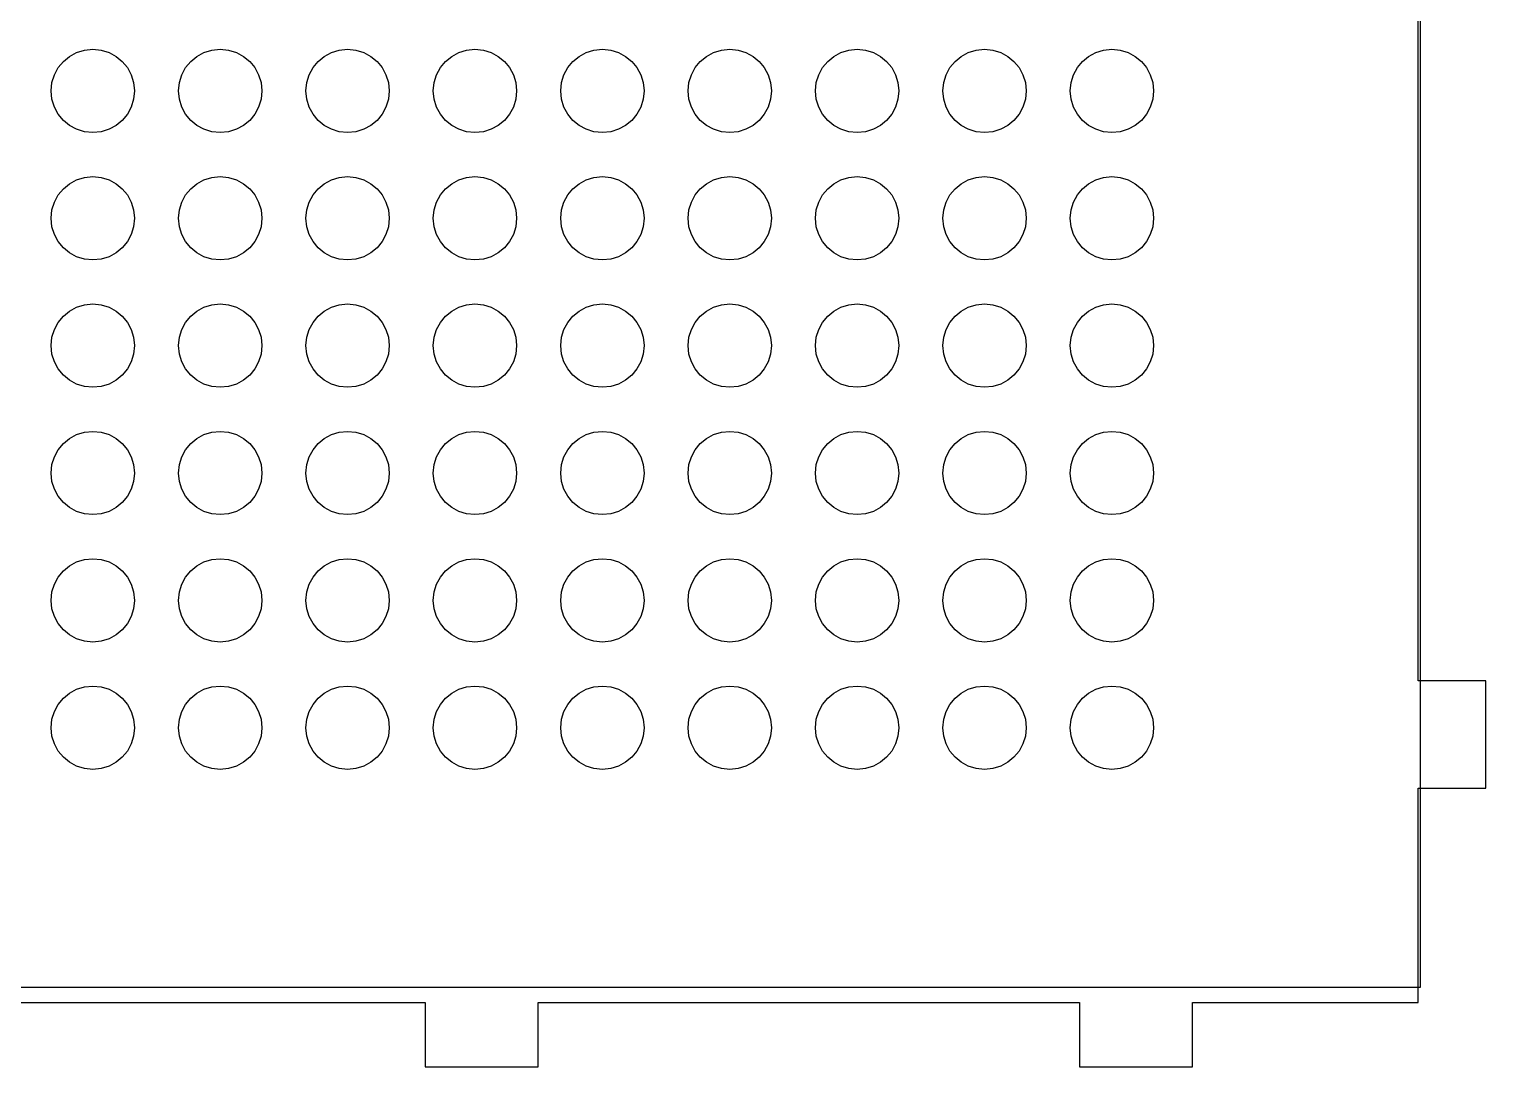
# Model space of a CAD drawing. Extents: x -3 to 115, y -3 to 173.
# Drawn here: x 50.5 to 115.1, y -3.4 to 42.6 of the extents above; entities that cross this region are included whole.
import ezdxf

# ---------------------------------------------------------------- set-up
doc = ezdxf.new("R2010")
doc.units = 0
doc.layers.get('0').update_dxf_attribs({"linetype": 'CONTINUOUS'})
doc.layers.add('Layer_1', color=7, linetype='CONTINUOUS')

msp = doc.modelspace()

# ---------------------------------------------------------------- linework, layer by layer
at = {"color": 6}
for points in [[(52.955525, 38.079541), (52.608846, 38.187516), (52.295277, 38.357609), (52.02189, 38.583124), (51.796521, 38.856414), (51.626191, 39.169841), (51.518404, 39.516709), (51.481089, 39.888424), (51.518404, 40.260619), (51.626191, 40.607487), (51.796521, 40.920912), (52.02189, 41.194204), (52.295277, 41.419717), (52.608846, 41.590284), (52.955525, 41.697308), (53.327383, 41.735055), (53.699719, 41.697308), (54.046398, 41.590284), (54.359918, 41.419717), (54.633353, 41.194204), (54.858724, 40.920912), (55.029005, 40.607487), (55.136314, 40.260619), (55.174108, 39.888424), (55.136314, 39.516709), (55.029005, 39.169841), (54.858724, 38.856414), (54.633353, 38.583124), (54.359918, 38.357609), (54.046398, 38.187516), (53.699719, 38.079541), (53.327383, 38.042273), (52.955525, 38.079541), (52.955525, 38.079541), (52.955525, 38.079541)], [(58.600323, 38.079541), (58.253644, 38.187516), (57.940075, 38.357609), (57.666688, 38.583124), (57.441318, 38.856414), (57.270988, 39.169841), (57.163201, 39.516709), (57.125886, 39.888424), (57.163201, 40.260619), (57.270988, 40.607487), (57.441318, 40.920912), (57.666688, 41.194204), (57.940075, 41.419717), (58.253644, 41.590284), (58.600323, 41.697308), (58.97218, 41.735055), (59.344516, 41.697308), (59.691195, 41.590284), (60.004716, 41.419717), (60.27815, 41.194204), (60.503521, 40.920912), (60.673802, 40.607487), (60.781111, 40.260619), (60.818905, 39.888424), (60.781111, 39.516709), (60.673802, 39.169841), (60.503521, 38.856414), (60.27815, 38.583124), (60.004716, 38.357609), (59.691195, 38.187516), (59.344516, 38.079541), (58.97218, 38.042273), (58.600323, 38.079541), (58.600323, 38.079541), (58.600323, 38.079541)], [(64.245123, 38.079541), (63.898444, 38.187516), (63.584875, 38.357609), (63.311488, 38.583124), (63.086118, 38.856414), (62.915788, 39.169841), (62.808001, 39.516709), (62.770686, 39.888424), (62.808001, 40.260619), (62.915788, 40.607487), (63.086118, 40.920912), (63.311488, 41.194204), (63.584875, 41.419717), (63.898444, 41.590284), (64.245123, 41.697308), (64.61698, 41.735055), (64.989316, 41.697308), (65.335995, 41.590284), (65.649516, 41.419717), (65.92295, 41.194204), (66.148321, 40.920912), (66.318602, 40.607487), (66.425912, 40.260619), (66.463705, 39.888424), (66.425912, 39.516709), (66.318602, 39.169841), (66.148321, 38.856414), (65.92295, 38.583124), (65.649516, 38.357609), (65.335995, 38.187516), (64.989316, 38.079541), (64.61698, 38.042273), (64.245123, 38.079541), (64.245123, 38.079541), (64.245123, 38.079541)], [(69.889923, 38.079541), (69.543244, 38.187516), (69.229675, 38.357609), (68.956288, 38.583124), (68.730918, 38.856414), (68.560589, 39.169841), (68.452801, 39.516709), (68.415486, 39.888424), (68.452801, 40.260619), (68.560589, 40.607487), (68.730918, 40.920912), (68.956288, 41.194204), (69.229675, 41.419717), (69.543244, 41.590284), (69.889923, 41.697308), (70.26178, 41.735055), (70.634116, 41.697308), (70.980795, 41.590284), (71.294316, 41.419717), (71.56775, 41.194204), (71.793121, 40.920912), (71.963402, 40.607487), (72.070712, 40.260619), (72.108505, 39.888424), (72.070712, 39.516709), (71.963402, 39.169841), (71.793121, 38.856414), (71.56775, 38.583124), (71.294316, 38.357609), (70.980795, 38.187516), (70.634116, 38.079541), (70.26178, 38.042273), (69.889923, 38.079541), (69.889923, 38.079541), (69.889923, 38.079541)], [(75.534723, 38.079541), (75.188044, 38.187516), (74.874475, 38.357609), (74.601088, 38.583124), (74.375718, 38.856414), (74.205389, 39.169841), (74.097601, 39.516709), (74.060286, 39.888424), (74.097601, 40.260619), (74.205389, 40.607487), (74.375718, 40.920912), (74.601088, 41.194204), (74.874475, 41.419717), (75.188044, 41.590284), (75.534723, 41.697308), (75.90658, 41.735055), (76.278916, 41.697308), (76.625595, 41.590284), (76.939116, 41.419717), (77.21255, 41.194204), (77.437921, 40.920912), (77.608202, 40.607487), (77.715512, 40.260619), (77.753305, 39.888424), (77.715512, 39.516709), (77.608202, 39.169841), (77.437921, 38.856414), (77.21255, 38.583124), (76.939116, 38.357609), (76.625595, 38.187516), (76.278916, 38.079541), (75.90658, 38.042273), (75.534723, 38.079541), (75.534723, 38.079541), (75.534723, 38.079541)], [(81.179523, 38.079541), (80.832844, 38.187516), (80.519275, 38.357609), (80.245888, 38.583124), (80.020518, 38.856414), (79.850189, 39.169841), (79.742401, 39.516709), (79.705086, 39.888424), (79.742401, 40.260619), (79.850189, 40.607487), (80.020518, 40.920912), (80.245888, 41.194204), (80.519275, 41.419717), (80.832844, 41.590284), (81.179523, 41.697308), (81.55138, 41.735055), (81.923716, 41.697308), (82.270395, 41.590284), (82.583916, 41.419717), (82.85735, 41.194204), (83.082721, 40.920912), (83.253002, 40.607487), (83.360312, 40.260619), (83.398105, 39.888424), (83.360312, 39.516709), (83.253002, 39.169841), (83.082721, 38.856414), (82.85735, 38.583124), (82.583916, 38.357609), (82.270395, 38.187516), (81.923716, 38.079541), (81.55138, 38.042273), (81.179523, 38.079541), (81.179523, 38.079541), (81.179523, 38.079541)], [(86.82432, 38.079541), (86.477641, 38.187516), (86.164072, 38.357609), (85.890685, 38.583124), (85.665316, 38.856414), (85.494986, 39.169841), (85.387198, 39.516709), (85.349883, 39.888424), (85.387198, 40.260619), (85.494986, 40.607487), (85.665316, 40.920912), (85.890685, 41.194204), (86.164072, 41.419717), (86.477641, 41.590284), (86.82432, 41.697308), (87.196178, 41.735055), (87.568513, 41.697308), (87.915193, 41.590284), (88.228713, 41.419717), (88.502148, 41.194204), (88.727519, 40.920912), (88.8978, 40.607487), (89.005109, 40.260619), (89.042902, 39.888424), (89.005109, 39.516709), (88.8978, 39.169841), (88.727519, 38.856414), (88.502148, 38.583124), (88.228713, 38.357609), (87.915193, 38.187516), (87.568513, 38.079541), (87.196178, 38.042273), (86.82432, 38.079541), (86.82432, 38.079541), (86.82432, 38.079541)], [(92.46912, 38.079541), (92.122441, 38.187516), (91.808872, 38.357609), (91.535485, 38.583124), (91.310116, 38.856414), (91.139786, 39.169841), (91.031998, 39.516709), (90.994683, 39.888424), (91.031998, 40.260619), (91.139786, 40.607487), (91.310116, 40.920912), (91.535485, 41.194204), (91.808872, 41.419717), (92.122441, 41.590284), (92.46912, 41.697308), (92.840978, 41.735055), (93.213313, 41.697308), (93.559993, 41.590284), (93.873513, 41.419717), (94.146948, 41.194204), (94.372319, 40.920912), (94.5426, 40.607487), (94.649909, 40.260619), (94.687702, 39.888424), (94.649909, 39.516709), (94.5426, 39.169841), (94.372319, 38.856414), (94.146948, 38.583124), (93.873513, 38.357609), (93.559993, 38.187516), (93.213313, 38.079541), (92.840978, 38.042273), (92.46912, 38.079541), (92.46912, 38.079541), (92.46912, 38.079541)], [(98.11392, 38.079541), (97.767241, 38.187516), (97.453672, 38.357609), (97.180285, 38.583124), (96.954916, 38.856414), (96.784586, 39.169841), (96.676798, 39.516709), (96.639483, 39.888424), (96.676798, 40.260619), (96.784586, 40.607487), (96.954916, 40.920912), (97.180285, 41.194204), (97.453672, 41.419717), (97.767241, 41.590284), (98.11392, 41.697308), (98.485778, 41.735055), (98.858113, 41.697308), (99.204793, 41.590284), (99.518313, 41.419717), (99.791748, 41.194204), (100.017119, 40.920912), (100.1874, 40.607487), (100.294709, 40.260619), (100.332502, 39.888424), (100.294709, 39.516709), (100.1874, 39.169841), (100.017119, 38.856414), (99.791748, 38.583124), (99.518313, 38.357609), (99.204793, 38.187516), (98.858113, 38.079541), (98.485778, 38.042273), (98.11392, 38.079541), (98.11392, 38.079541), (98.11392, 38.079541)], [(52.955525, 32.435096), (52.608846, 32.543071), (52.295277, 32.713164), (52.02189, 32.938679), (51.796521, 33.211969), (51.626191, 33.525396), (51.518404, 33.872264), (51.481089, 34.243979), (51.518404, 34.616174), (51.626191, 34.963042), (51.796521, 35.276467), (52.02189, 35.549759), (52.295277, 35.775272), (52.608846, 35.945839), (52.955525, 36.052863), (53.327383, 36.09061), (53.699719, 36.052863), (54.046398, 35.945839), (54.359918, 35.775272), (54.633353, 35.549759), (54.858724, 35.276467), (55.029005, 34.963042), (55.136314, 34.616174), (55.174108, 34.243979), (55.136314, 33.872264), (55.029005, 33.525396), (54.858724, 33.211969), (54.633353, 32.938679), (54.359918, 32.713164), (54.046398, 32.543071), (53.699719, 32.435096), (53.327383, 32.397828), (52.955525, 32.435096), (52.955525, 32.435096), (52.955525, 32.435096)], [(58.600323, 32.435096), (58.253644, 32.543071), (57.940075, 32.713164), (57.666688, 32.938679), (57.441318, 33.211969), (57.270988, 33.525396), (57.163201, 33.872264), (57.125886, 34.243979), (57.163201, 34.616174), (57.270988, 34.963042), (57.441318, 35.276467), (57.666688, 35.549759), (57.940075, 35.775272), (58.253644, 35.945839), (58.600323, 36.052863), (58.97218, 36.09061), (59.344516, 36.052863), (59.691195, 35.945839), (60.004716, 35.775272), (60.27815, 35.549759), (60.503521, 35.276467), (60.673802, 34.963042), (60.781111, 34.616174), (60.818905, 34.243979), (60.781111, 33.872264), (60.673802, 33.525396), (60.503521, 33.211969), (60.27815, 32.938679), (60.004716, 32.713164), (59.691195, 32.543071), (59.344516, 32.435096), (58.97218, 32.397828), (58.600323, 32.435096), (58.600323, 32.435096), (58.600323, 32.435096)], [(64.245123, 32.435096), (63.898444, 32.543071), (63.584875, 32.713164), (63.311488, 32.938679), (63.086118, 33.211969), (62.915788, 33.525396), (62.808001, 33.872264), (62.770686, 34.243979), (62.808001, 34.616174), (62.915788, 34.963042), (63.086118, 35.276467), (63.311488, 35.549759), (63.584875, 35.775272), (63.898444, 35.945839), (64.245123, 36.052863), (64.61698, 36.09061), (64.989316, 36.052863), (65.335995, 35.945839), (65.649516, 35.775272), (65.92295, 35.549759), (66.148321, 35.276467), (66.318602, 34.963042), (66.425912, 34.616174), (66.463705, 34.243979), (66.425912, 33.872264), (66.318602, 33.525396), (66.148321, 33.211969), (65.92295, 32.938679), (65.649516, 32.713164), (65.335995, 32.543071), (64.989316, 32.435096), (64.61698, 32.397828), (64.245123, 32.435096), (64.245123, 32.435096), (64.245123, 32.435096)], [(69.889923, 32.435096), (69.543244, 32.543071), (69.229675, 32.713164), (68.956288, 32.938679), (68.730918, 33.211969), (68.560589, 33.525396), (68.452801, 33.872264), (68.415486, 34.243979), (68.452801, 34.616174), (68.560589, 34.963042), (68.730918, 35.276467), (68.956288, 35.549759), (69.229675, 35.775272), (69.543244, 35.945839), (69.889923, 36.052863), (70.26178, 36.09061), (70.634116, 36.052863), (70.980795, 35.945839), (71.294316, 35.775272), (71.56775, 35.549759), (71.793121, 35.276467), (71.963402, 34.963042), (72.070712, 34.616174), (72.108505, 34.243979), (72.070712, 33.872264), (71.963402, 33.525396), (71.793121, 33.211969), (71.56775, 32.938679), (71.294316, 32.713164), (70.980795, 32.543071), (70.634116, 32.435096), (70.26178, 32.397828), (69.889923, 32.435096), (69.889923, 32.435096), (69.889923, 32.435096)], [(75.534723, 32.435096), (75.188044, 32.543071), (74.874475, 32.713164), (74.601088, 32.938679), (74.375718, 33.211969), (74.205389, 33.525396), (74.097601, 33.872264), (74.060286, 34.243979), (74.097601, 34.616174), (74.205389, 34.963042), (74.375718, 35.276467), (74.601088, 35.549759), (74.874475, 35.775272), (75.188044, 35.945839), (75.534723, 36.052863), (75.90658, 36.09061), (76.278916, 36.052863), (76.625595, 35.945839), (76.939116, 35.775272), (77.21255, 35.549759), (77.437921, 35.276467), (77.608202, 34.963042), (77.715512, 34.616174), (77.753305, 34.243979), (77.715512, 33.872264), (77.608202, 33.525396), (77.437921, 33.211969), (77.21255, 32.938679), (76.939116, 32.713164), (76.625595, 32.543071), (76.278916, 32.435096), (75.90658, 32.397828), (75.534723, 32.435096), (75.534723, 32.435096), (75.534723, 32.435096)], [(81.179523, 32.435096), (80.832844, 32.543071), (80.519275, 32.713164), (80.245888, 32.938679), (80.020518, 33.211969), (79.850189, 33.525396), (79.742401, 33.872264), (79.705086, 34.243979), (79.742401, 34.616174), (79.850189, 34.963042), (80.020518, 35.276467), (80.245888, 35.549759), (80.519275, 35.775272), (80.832844, 35.945839), (81.179523, 36.052863), (81.55138, 36.09061), (81.923716, 36.052863), (82.270395, 35.945839), (82.583916, 35.775272), (82.85735, 35.549759), (83.082721, 35.276467), (83.253002, 34.963042), (83.360312, 34.616174), (83.398105, 34.243979), (83.360312, 33.872264), (83.253002, 33.525396), (83.082721, 33.211969), (82.85735, 32.938679), (82.583916, 32.713164), (82.270395, 32.543071), (81.923716, 32.435096), (81.55138, 32.397828), (81.179523, 32.435096), (81.179523, 32.435096), (81.179523, 32.435096)], [(86.82432, 32.435096), (86.477641, 32.543071), (86.164072, 32.713164), (85.890685, 32.938679), (85.665316, 33.211969), (85.494986, 33.525396), (85.387198, 33.872264), (85.349883, 34.243979), (85.387198, 34.616174), (85.494986, 34.963042), (85.665316, 35.276467), (85.890685, 35.549759), (86.164072, 35.775272), (86.477641, 35.945839), (86.82432, 36.052863), (87.196178, 36.09061), (87.568513, 36.052863), (87.915193, 35.945839), (88.228713, 35.775272), (88.502148, 35.549759), (88.727519, 35.276467), (88.8978, 34.963042), (89.005109, 34.616174), (89.042902, 34.243979), (89.005109, 33.872264), (88.8978, 33.525396), (88.727519, 33.211969), (88.502148, 32.938679), (88.228713, 32.713164), (87.915193, 32.543071), (87.568513, 32.435096), (87.196178, 32.397828), (86.82432, 32.435096), (86.82432, 32.435096), (86.82432, 32.435096)], [(92.46912, 32.435096), (92.122441, 32.543071), (91.808872, 32.713164), (91.535485, 32.938679), (91.310116, 33.211969), (91.139786, 33.525396), (91.031998, 33.872264), (90.994683, 34.243979), (91.031998, 34.616174), (91.139786, 34.963042), (91.310116, 35.276467), (91.535485, 35.549759), (91.808872, 35.775272), (92.122441, 35.945839), (92.46912, 36.052863), (92.840978, 36.09061), (93.213313, 36.052863), (93.559993, 35.945839), (93.873513, 35.775272), (94.146948, 35.549759), (94.372319, 35.276467), (94.5426, 34.963042), (94.649909, 34.616174), (94.687702, 34.243979), (94.649909, 33.872264), (94.5426, 33.525396), (94.372319, 33.211969), (94.146948, 32.938679), (93.873513, 32.713164), (93.559993, 32.543071), (93.213313, 32.435096), (92.840978, 32.397828), (92.46912, 32.435096), (92.46912, 32.435096), (92.46912, 32.435096)], [(98.11392, 32.435096), (97.767241, 32.543071), (97.453672, 32.713164), (97.180285, 32.938679), (96.954916, 33.211969), (96.784586, 33.525396), (96.676798, 33.872264), (96.639483, 34.243979), (96.676798, 34.616174), (96.784586, 34.963042), (96.954916, 35.276467), (97.180285, 35.549759), (97.453672, 35.775272), (97.767241, 35.945839), (98.11392, 36.052863), (98.485778, 36.09061), (98.858113, 36.052863), (99.204793, 35.945839), (99.518313, 35.775272), (99.791748, 35.549759), (100.017119, 35.276467), (100.1874, 34.963042), (100.294709, 34.616174), (100.332502, 34.243979), (100.294709, 33.872264), (100.1874, 33.525396), (100.017119, 33.211969), (99.791748, 32.938679), (99.518313, 32.713164), (99.204793, 32.543071), (98.858113, 32.435096), (98.485778, 32.397828), (98.11392, 32.435096), (98.11392, 32.435096), (98.11392, 32.435096)], [(52.955525, 26.790649), (52.608846, 26.898624), (52.295277, 27.068716), (52.02189, 27.294232), (51.796521, 27.567522), (51.626191, 27.880949), (51.518404, 28.227817), (51.481089, 28.599532), (51.518404, 28.971727), (51.626191, 29.318595), (51.796521, 29.63202), (52.02189, 29.905312), (52.295277, 30.130825), (52.608846, 30.301391), (52.955525, 30.408416), (53.327383, 30.446163), (53.699719, 30.408416), (54.046398, 30.301391), (54.359918, 30.130825), (54.633353, 29.905312), (54.858724, 29.63202), (55.029005, 29.318595), (55.136314, 28.971727), (55.174108, 28.599532), (55.136314, 28.227817), (55.029005, 27.880949), (54.858724, 27.567522), (54.633353, 27.294232), (54.359918, 27.068716), (54.046398, 26.898624), (53.699719, 26.790649), (53.327383, 26.753381), (52.955525, 26.790649), (52.955525, 26.790649), (52.955525, 26.790649)], [(58.600323, 26.790649), (58.253644, 26.898624), (57.940075, 27.068716), (57.666688, 27.294232), (57.441318, 27.567522), (57.270988, 27.880949), (57.163201, 28.227817), (57.125886, 28.599532), (57.163201, 28.971727), (57.270988, 29.318595), (57.441318, 29.63202), (57.666688, 29.905312), (57.940075, 30.130825), (58.253644, 30.301391), (58.600323, 30.408416), (58.97218, 30.446163), (59.344516, 30.408416), (59.691195, 30.301391), (60.004716, 30.130825), (60.27815, 29.905312), (60.503521, 29.63202), (60.673802, 29.318595), (60.781111, 28.971727), (60.818905, 28.599532), (60.781111, 28.227817), (60.673802, 27.880949), (60.503521, 27.567522), (60.27815, 27.294232), (60.004716, 27.068716), (59.691195, 26.898624), (59.344516, 26.790649), (58.97218, 26.753381), (58.600323, 26.790649), (58.600323, 26.790649), (58.600323, 26.790649)], [(64.245123, 26.790649), (63.898444, 26.898624), (63.584875, 27.068716), (63.311488, 27.294232), (63.086118, 27.567522), (62.915788, 27.880949), (62.808001, 28.227817), (62.770686, 28.599532), (62.808001, 28.971727), (62.915788, 29.318595), (63.086118, 29.63202), (63.311488, 29.905312), (63.584875, 30.130825), (63.898444, 30.301391), (64.245123, 30.408416), (64.61698, 30.446163), (64.989316, 30.408416), (65.335995, 30.301391), (65.649516, 30.130825), (65.92295, 29.905312), (66.148321, 29.63202), (66.318602, 29.318595), (66.425912, 28.971727), (66.463705, 28.599532), (66.425912, 28.227817), (66.318602, 27.880949), (66.148321, 27.567522), (65.92295, 27.294232), (65.649516, 27.068716), (65.335995, 26.898624), (64.989316, 26.790649), (64.61698, 26.753381), (64.245123, 26.790649), (64.245123, 26.790649), (64.245123, 26.790649)], [(69.889923, 26.790649), (69.543244, 26.898624), (69.229675, 27.068716), (68.956288, 27.294232), (68.730918, 27.567522), (68.560589, 27.880949), (68.452801, 28.227817), (68.415486, 28.599532), (68.452801, 28.971727), (68.560589, 29.318595), (68.730918, 29.63202), (68.956288, 29.905312), (69.229675, 30.130825), (69.543244, 30.301391), (69.889923, 30.408416), (70.26178, 30.446163), (70.634116, 30.408416), (70.980795, 30.301391), (71.294316, 30.130825), (71.56775, 29.905312), (71.793121, 29.63202), (71.963402, 29.318595), (72.070712, 28.971727), (72.108505, 28.599532), (72.070712, 28.227817), (71.963402, 27.880949), (71.793121, 27.567522), (71.56775, 27.294232), (71.294316, 27.068716), (70.980795, 26.898624), (70.634116, 26.790649), (70.26178, 26.753381), (69.889923, 26.790649), (69.889923, 26.790649), (69.889923, 26.790649)], [(75.534723, 26.790649), (75.188044, 26.898624), (74.874475, 27.068716), (74.601088, 27.294232), (74.375718, 27.567522), (74.205389, 27.880949), (74.097601, 28.227817), (74.060286, 28.599532), (74.097601, 28.971727), (74.205389, 29.318595), (74.375718, 29.63202), (74.601088, 29.905312), (74.874475, 30.130825), (75.188044, 30.301391), (75.534723, 30.408416), (75.90658, 30.446163), (76.278916, 30.408416), (76.625595, 30.301391), (76.939116, 30.130825), (77.21255, 29.905312), (77.437921, 29.63202), (77.608202, 29.318595), (77.715512, 28.971727), (77.753305, 28.599532), (77.715512, 28.227817), (77.608202, 27.880949), (77.437921, 27.567522), (77.21255, 27.294232), (76.939116, 27.068716), (76.625595, 26.898624), (76.278916, 26.790649), (75.90658, 26.753381), (75.534723, 26.790649), (75.534723, 26.790649), (75.534723, 26.790649)], [(81.179523, 26.790649), (80.832844, 26.898624), (80.519275, 27.068716), (80.245888, 27.294232), (80.020518, 27.567522), (79.850189, 27.880949), (79.742401, 28.227817), (79.705086, 28.599532), (79.742401, 28.971727), (79.850189, 29.318595), (80.020518, 29.63202), (80.245888, 29.905312), (80.519275, 30.130825), (80.832844, 30.301391), (81.179523, 30.408416), (81.55138, 30.446163), (81.923716, 30.408416), (82.270395, 30.301391), (82.583916, 30.130825), (82.85735, 29.905312), (83.082721, 29.63202), (83.253002, 29.318595), (83.360312, 28.971727), (83.398105, 28.599532), (83.360312, 28.227817), (83.253002, 27.880949), (83.082721, 27.567522), (82.85735, 27.294232), (82.583916, 27.068716), (82.270395, 26.898624), (81.923716, 26.790649), (81.55138, 26.753381), (81.179523, 26.790649), (81.179523, 26.790649), (81.179523, 26.790649)], [(86.82432, 26.790649), (86.477641, 26.898624), (86.164072, 27.068716), (85.890685, 27.294232), (85.665316, 27.567522), (85.494986, 27.880949), (85.387198, 28.227817), (85.349883, 28.599532), (85.387198, 28.971727), (85.494986, 29.318595), (85.665316, 29.63202), (85.890685, 29.905312), (86.164072, 30.130825), (86.477641, 30.301391), (86.82432, 30.408416), (87.196178, 30.446163), (87.568513, 30.408416), (87.915193, 30.301391), (88.228713, 30.130825), (88.502148, 29.905312), (88.727519, 29.63202), (88.8978, 29.318595), (89.005109, 28.971727), (89.042902, 28.599532), (89.005109, 28.227817), (88.8978, 27.880949), (88.727519, 27.567522), (88.502148, 27.294232), (88.228713, 27.068716), (87.915193, 26.898624), (87.568513, 26.790649), (87.196178, 26.753381), (86.82432, 26.790649), (86.82432, 26.790649), (86.82432, 26.790649)], [(92.46912, 26.790649), (92.122441, 26.898624), (91.808872, 27.068716), (91.535485, 27.294232), (91.310116, 27.567522), (91.139786, 27.880949), (91.031998, 28.227817), (90.994683, 28.599532), (91.031998, 28.971727), (91.139786, 29.318595), (91.310116, 29.63202), (91.535485, 29.905312), (91.808872, 30.130825), (92.122441, 30.301391), (92.46912, 30.408416), (92.840978, 30.446163), (93.213313, 30.408416), (93.559993, 30.301391), (93.873513, 30.130825), (94.146948, 29.905312), (94.372319, 29.63202), (94.5426, 29.318595), (94.649909, 28.971727), (94.687702, 28.599532), (94.649909, 28.227817), (94.5426, 27.880949), (94.372319, 27.567522), (94.146948, 27.294232), (93.873513, 27.068716), (93.559993, 26.898624), (93.213313, 26.790649), (92.840978, 26.753381), (92.46912, 26.790649), (92.46912, 26.790649), (92.46912, 26.790649)], [(98.11392, 26.790649), (97.767241, 26.898624), (97.453672, 27.068716), (97.180285, 27.294232), (96.954916, 27.567522), (96.784586, 27.880949), (96.676798, 28.227817), (96.639483, 28.599532), (96.676798, 28.971727), (96.784586, 29.318595), (96.954916, 29.63202), (97.180285, 29.905312), (97.453672, 30.130825), (97.767241, 30.301391), (98.11392, 30.408416), (98.485778, 30.446163), (98.858113, 30.408416), (99.204793, 30.301391), (99.518313, 30.130825), (99.791748, 29.905312), (100.017119, 29.63202), (100.1874, 29.318595), (100.294709, 28.971727), (100.332502, 28.599532), (100.294709, 28.227817), (100.1874, 27.880949), (100.017119, 27.567522), (99.791748, 27.294232), (99.518313, 27.068716), (99.204793, 26.898624), (98.858113, 26.790649), (98.485778, 26.753381), (98.11392, 26.790649), (98.11392, 26.790649), (98.11392, 26.790649)], [(52.955525, 21.146201), (52.608846, 21.254177), (52.295277, 21.424269), (52.02189, 21.649784), (51.796521, 21.923074), (51.626191, 22.236502), (51.518404, 22.58337), (51.481089, 22.955085), (51.518404, 23.327279), (51.626191, 23.674148), (51.796521, 23.987572), (52.02189, 24.260865), (52.295277, 24.486377), (52.608846, 24.656944), (52.955525, 24.763968), (53.327383, 24.801716), (53.699719, 24.763968), (54.046398, 24.656944), (54.359918, 24.486377), (54.633353, 24.260865), (54.858724, 23.987572), (55.029005, 23.674148), (55.136314, 23.327279), (55.174108, 22.955085), (55.136314, 22.58337), (55.029005, 22.236502), (54.858724, 21.923074), (54.633353, 21.649784), (54.359918, 21.424269), (54.046398, 21.254177), (53.699719, 21.146201), (53.327383, 21.108934), (52.955525, 21.146201), (52.955525, 21.146201), (52.955525, 21.146201)], [(58.600323, 21.146201), (58.253644, 21.254177), (57.940075, 21.424269), (57.666688, 21.649784), (57.441318, 21.923074), (57.270988, 22.236502), (57.163201, 22.58337), (57.125886, 22.955085), (57.163201, 23.327279), (57.270988, 23.674148), (57.441318, 23.987572), (57.666688, 24.260865), (57.940075, 24.486377), (58.253644, 24.656944), (58.600323, 24.763968), (58.97218, 24.801716), (59.344516, 24.763968), (59.691195, 24.656944), (60.004716, 24.486377), (60.27815, 24.260865), (60.503521, 23.987572), (60.673802, 23.674148), (60.781111, 23.327279), (60.818905, 22.955085), (60.781111, 22.58337), (60.673802, 22.236502), (60.503521, 21.923074), (60.27815, 21.649784), (60.004716, 21.424269), (59.691195, 21.254177), (59.344516, 21.146201), (58.97218, 21.108934), (58.600323, 21.146201), (58.600323, 21.146201), (58.600323, 21.146201)], [(64.245123, 21.146201), (63.898444, 21.254177), (63.584875, 21.424269), (63.311488, 21.649784), (63.086118, 21.923074), (62.915788, 22.236502), (62.808001, 22.58337), (62.770686, 22.955085), (62.808001, 23.327279), (62.915788, 23.674148), (63.086118, 23.987572), (63.311488, 24.260865), (63.584875, 24.486377), (63.898444, 24.656944), (64.245123, 24.763968), (64.61698, 24.801716), (64.989316, 24.763968), (65.335995, 24.656944), (65.649516, 24.486377), (65.92295, 24.260865), (66.148321, 23.987572), (66.318602, 23.674148), (66.425912, 23.327279), (66.463705, 22.955085), (66.425912, 22.58337), (66.318602, 22.236502), (66.148321, 21.923074), (65.92295, 21.649784), (65.649516, 21.424269), (65.335995, 21.254177), (64.989316, 21.146201), (64.61698, 21.108934), (64.245123, 21.146201), (64.245123, 21.146201), (64.245123, 21.146201)], [(69.889923, 21.146201), (69.543244, 21.254177), (69.229675, 21.424269), (68.956288, 21.649784), (68.730918, 21.923074), (68.560589, 22.236502), (68.452801, 22.58337), (68.415486, 22.955085), (68.452801, 23.327279), (68.560589, 23.674148), (68.730918, 23.987572), (68.956288, 24.260865), (69.229675, 24.486377), (69.543244, 24.656944), (69.889923, 24.763968), (70.26178, 24.801716), (70.634116, 24.763968), (70.980795, 24.656944), (71.294316, 24.486377), (71.56775, 24.260865), (71.793121, 23.987572), (71.963402, 23.674148), (72.070712, 23.327279), (72.108505, 22.955085), (72.070712, 22.58337), (71.963402, 22.236502), (71.793121, 21.923074), (71.56775, 21.649784), (71.294316, 21.424269), (70.980795, 21.254177), (70.634116, 21.146201), (70.26178, 21.108934), (69.889923, 21.146201), (69.889923, 21.146201), (69.889923, 21.146201)], [(75.534723, 21.146201), (75.188044, 21.254177), (74.874475, 21.424269), (74.601088, 21.649784), (74.375718, 21.923074), (74.205389, 22.236502), (74.097601, 22.58337), (74.060286, 22.955085), (74.097601, 23.327279), (74.205389, 23.674148), (74.375718, 23.987572), (74.601088, 24.260865), (74.874475, 24.486377), (75.188044, 24.656944), (75.534723, 24.763968), (75.90658, 24.801716), (76.278916, 24.763968), (76.625595, 24.656944), (76.939116, 24.486377), (77.21255, 24.260865), (77.437921, 23.987572), (77.608202, 23.674148), (77.715512, 23.327279), (77.753305, 22.955085), (77.715512, 22.58337), (77.608202, 22.236502), (77.437921, 21.923074), (77.21255, 21.649784), (76.939116, 21.424269), (76.625595, 21.254177), (76.278916, 21.146201), (75.90658, 21.108934), (75.534723, 21.146201), (75.534723, 21.146201), (75.534723, 21.146201)], [(81.179523, 21.146201), (80.832844, 21.254177), (80.519275, 21.424269), (80.245888, 21.649784), (80.020518, 21.923074), (79.850189, 22.236502), (79.742401, 22.58337), (79.705086, 22.955085), (79.742401, 23.327279), (79.850189, 23.674148), (80.020518, 23.987572), (80.245888, 24.260865), (80.519275, 24.486377), (80.832844, 24.656944), (81.179523, 24.763968), (81.55138, 24.801716), (81.923716, 24.763968), (82.270395, 24.656944), (82.583916, 24.486377), (82.85735, 24.260865), (83.082721, 23.987572), (83.253002, 23.674148), (83.360312, 23.327279), (83.398105, 22.955085), (83.360312, 22.58337), (83.253002, 22.236502), (83.082721, 21.923074), (82.85735, 21.649784), (82.583916, 21.424269), (82.270395, 21.254177), (81.923716, 21.146201), (81.55138, 21.108934), (81.179523, 21.146201), (81.179523, 21.146201), (81.179523, 21.146201)], [(86.82432, 21.146201), (86.477641, 21.254177), (86.164072, 21.424269), (85.890685, 21.649784), (85.665316, 21.923074), (85.494986, 22.236502), (85.387198, 22.58337), (85.349883, 22.955085), (85.387198, 23.327279), (85.494986, 23.674148), (85.665316, 23.987572), (85.890685, 24.260865), (86.164072, 24.486377), (86.477641, 24.656944), (86.82432, 24.763968), (87.196178, 24.801716), (87.568513, 24.763968), (87.915193, 24.656944), (88.228713, 24.486377), (88.502148, 24.260865), (88.727519, 23.987572), (88.8978, 23.674148), (89.005109, 23.327279), (89.042902, 22.955085), (89.005109, 22.58337), (88.8978, 22.236502), (88.727519, 21.923074), (88.502148, 21.649784), (88.228713, 21.424269), (87.915193, 21.254177), (87.568513, 21.146201), (87.196178, 21.108934), (86.82432, 21.146201), (86.82432, 21.146201), (86.82432, 21.146201)], [(92.46912, 21.146201), (92.122441, 21.254177), (91.808872, 21.424269), (91.535485, 21.649784), (91.310116, 21.923074), (91.139786, 22.236502), (91.031998, 22.58337), (90.994683, 22.955085), (91.031998, 23.327279), (91.139786, 23.674148), (91.310116, 23.987572), (91.535485, 24.260865), (91.808872, 24.486377), (92.122441, 24.656944), (92.46912, 24.763968), (92.840978, 24.801716), (93.213313, 24.763968), (93.559993, 24.656944), (93.873513, 24.486377), (94.146948, 24.260865), (94.372319, 23.987572), (94.5426, 23.674148), (94.649909, 23.327279), (94.687702, 22.955085), (94.649909, 22.58337), (94.5426, 22.236502), (94.372319, 21.923074), (94.146948, 21.649784), (93.873513, 21.424269), (93.559993, 21.254177), (93.213313, 21.146201), (92.840978, 21.108934), (92.46912, 21.146201), (92.46912, 21.146201), (92.46912, 21.146201)], [(98.11392, 21.146201), (97.767241, 21.254177), (97.453672, 21.424269), (97.180285, 21.649784), (96.954916, 21.923074), (96.784586, 22.236502), (96.676798, 22.58337), (96.639483, 22.955085), (96.676798, 23.327279), (96.784586, 23.674148), (96.954916, 23.987572), (97.180285, 24.260865), (97.453672, 24.486377), (97.767241, 24.656944), (98.11392, 24.763968), (98.485778, 24.801716), (98.858113, 24.763968), (99.204793, 24.656944), (99.518313, 24.486377), (99.791748, 24.260865), (100.017119, 23.987572), (100.1874, 23.674148), (100.294709, 23.327279), (100.332502, 22.955085), (100.294709, 22.58337), (100.1874, 22.236502), (100.017119, 21.923074), (99.791748, 21.649784), (99.518313, 21.424269), (99.204793, 21.254177), (98.858113, 21.146201), (98.485778, 21.108934), (98.11392, 21.146201), (98.11392, 21.146201), (98.11392, 21.146201)], [(52.955525, 15.501754), (52.608846, 15.609729), (52.295277, 15.779822), (52.02189, 16.005337), (51.796521, 16.278627), (51.626191, 16.592055), (51.518404, 16.938923), (51.481089, 17.310638), (51.518404, 17.682832), (51.626191, 18.0297), (51.796521, 18.343125), (52.02189, 18.616418), (52.295277, 18.84193), (52.608846, 19.012497), (52.955525, 19.119521), (53.327383, 19.157268), (53.699719, 19.119521), (54.046398, 19.012497), (54.359918, 18.84193), (54.633353, 18.616418), (54.858724, 18.343125), (55.029005, 18.0297), (55.136314, 17.682832), (55.174108, 17.310638), (55.136314, 16.938923), (55.029005, 16.592055), (54.858724, 16.278627), (54.633353, 16.005337), (54.359918, 15.779822), (54.046398, 15.609729), (53.699719, 15.501754), (53.327383, 15.464487), (52.955525, 15.501754), (52.955525, 15.501754), (52.955525, 15.501754)], [(58.600323, 15.501754), (58.253644, 15.609729), (57.940075, 15.779822), (57.666688, 16.005337), (57.441318, 16.278627), (57.270988, 16.592055), (57.163201, 16.938923), (57.125886, 17.310638), (57.163201, 17.682832), (57.270988, 18.0297), (57.441318, 18.343125), (57.666688, 18.616418), (57.940075, 18.84193), (58.253644, 19.012497), (58.600323, 19.119521), (58.97218, 19.157268), (59.344516, 19.119521), (59.691195, 19.012497), (60.004716, 18.84193), (60.27815, 18.616418), (60.503521, 18.343125), (60.673802, 18.0297), (60.781111, 17.682832), (60.818905, 17.310638), (60.781111, 16.938923), (60.673802, 16.592055), (60.503521, 16.278627), (60.27815, 16.005337), (60.004716, 15.779822), (59.691195, 15.609729), (59.344516, 15.501754), (58.97218, 15.464487), (58.600323, 15.501754), (58.600323, 15.501754), (58.600323, 15.501754)], [(64.245123, 15.501754), (63.898444, 15.609729), (63.584875, 15.779822), (63.311488, 16.005337), (63.086118, 16.278627), (62.915788, 16.592055), (62.808001, 16.938923), (62.770686, 17.310638), (62.808001, 17.682832), (62.915788, 18.0297), (63.086118, 18.343125), (63.311488, 18.616418), (63.584875, 18.84193), (63.898444, 19.012497), (64.245123, 19.119521), (64.61698, 19.157268), (64.989316, 19.119521), (65.335995, 19.012497), (65.649516, 18.84193), (65.92295, 18.616418), (66.148321, 18.343125), (66.318602, 18.0297), (66.425912, 17.682832), (66.463705, 17.310638), (66.425912, 16.938923), (66.318602, 16.592055), (66.148321, 16.278627), (65.92295, 16.005337), (65.649516, 15.779822), (65.335995, 15.609729), (64.989316, 15.501754), (64.61698, 15.464487), (64.245123, 15.501754), (64.245123, 15.501754), (64.245123, 15.501754)], [(69.889923, 15.501754), (69.543244, 15.609729), (69.229675, 15.779822), (68.956288, 16.005337), (68.730918, 16.278627), (68.560589, 16.592055), (68.452801, 16.938923), (68.415486, 17.310638), (68.452801, 17.682832), (68.560589, 18.0297), (68.730918, 18.343125), (68.956288, 18.616418), (69.229675, 18.84193), (69.543244, 19.012497), (69.889923, 19.119521), (70.26178, 19.157268), (70.634116, 19.119521), (70.980795, 19.012497), (71.294316, 18.84193), (71.56775, 18.616418), (71.793121, 18.343125), (71.963402, 18.0297), (72.070712, 17.682832), (72.108505, 17.310638), (72.070712, 16.938923), (71.963402, 16.592055), (71.793121, 16.278627), (71.56775, 16.005337), (71.294316, 15.779822), (70.980795, 15.609729), (70.634116, 15.501754), (70.26178, 15.464487), (69.889923, 15.501754), (69.889923, 15.501754), (69.889923, 15.501754)], [(75.534723, 15.501754), (75.188044, 15.609729), (74.874475, 15.779822), (74.601088, 16.005337), (74.375718, 16.278627), (74.205389, 16.592055), (74.097601, 16.938923), (74.060286, 17.310638), (74.097601, 17.682832), (74.205389, 18.0297), (74.375718, 18.343125), (74.601088, 18.616418), (74.874475, 18.84193), (75.188044, 19.012497), (75.534723, 19.119521), (75.90658, 19.157268), (76.278916, 19.119521), (76.625595, 19.012497), (76.939116, 18.84193), (77.21255, 18.616418), (77.437921, 18.343125), (77.608202, 18.0297), (77.715512, 17.682832), (77.753305, 17.310638), (77.715512, 16.938923), (77.608202, 16.592055), (77.437921, 16.278627), (77.21255, 16.005337), (76.939116, 15.779822), (76.625595, 15.609729), (76.278916, 15.501754), (75.90658, 15.464487), (75.534723, 15.501754), (75.534723, 15.501754), (75.534723, 15.501754)], [(81.179523, 15.501754), (80.832844, 15.609729), (80.519275, 15.779822), (80.245888, 16.005337), (80.020518, 16.278627), (79.850189, 16.592055), (79.742401, 16.938923), (79.705086, 17.310638), (79.742401, 17.682832), (79.850189, 18.0297), (80.020518, 18.343125), (80.245888, 18.616418), (80.519275, 18.84193), (80.832844, 19.012497), (81.179523, 19.119521), (81.55138, 19.157268), (81.923716, 19.119521), (82.270395, 19.012497), (82.583916, 18.84193), (82.85735, 18.616418), (83.082721, 18.343125), (83.253002, 18.0297), (83.360312, 17.682832), (83.398105, 17.310638), (83.360312, 16.938923), (83.253002, 16.592055), (83.082721, 16.278627), (82.85735, 16.005337), (82.583916, 15.779822), (82.270395, 15.609729), (81.923716, 15.501754), (81.55138, 15.464487), (81.179523, 15.501754), (81.179523, 15.501754), (81.179523, 15.501754)], [(86.82432, 15.501754), (86.477641, 15.609729), (86.164072, 15.779822), (85.890685, 16.005337), (85.665316, 16.278627), (85.494986, 16.592055), (85.387198, 16.938923), (85.349883, 17.310638), (85.387198, 17.682832), (85.494986, 18.0297), (85.665316, 18.343125), (85.890685, 18.616418), (86.164072, 18.84193), (86.477641, 19.012497), (86.82432, 19.119521), (87.196178, 19.157268), (87.568513, 19.119521), (87.915193, 19.012497), (88.228713, 18.84193), (88.502148, 18.616418), (88.727519, 18.343125), (88.8978, 18.0297), (89.005109, 17.682832), (89.042902, 17.310638), (89.005109, 16.938923), (88.8978, 16.592055), (88.727519, 16.278627), (88.502148, 16.005337), (88.228713, 15.779822), (87.915193, 15.609729), (87.568513, 15.501754), (87.196178, 15.464487), (86.82432, 15.501754), (86.82432, 15.501754), (86.82432, 15.501754)], [(92.46912, 15.501754), (92.122441, 15.609729), (91.808872, 15.779822), (91.535485, 16.005337), (91.310116, 16.278627), (91.139786, 16.592055), (91.031998, 16.938923), (90.994683, 17.310638), (91.031998, 17.682832), (91.139786, 18.0297), (91.310116, 18.343125), (91.535485, 18.616418), (91.808872, 18.84193), (92.122441, 19.012497), (92.46912, 19.119521), (92.840978, 19.157268), (93.213313, 19.119521), (93.559993, 19.012497), (93.873513, 18.84193), (94.146948, 18.616418), (94.372319, 18.343125), (94.5426, 18.0297), (94.649909, 17.682832), (94.687702, 17.310638), (94.649909, 16.938923), (94.5426, 16.592055), (94.372319, 16.278627), (94.146948, 16.005337), (93.873513, 15.779822), (93.559993, 15.609729), (93.213313, 15.501754), (92.840978, 15.464487), (92.46912, 15.501754), (92.46912, 15.501754), (92.46912, 15.501754)], [(98.11392, 15.501754), (97.767241, 15.609729), (97.453672, 15.779822), (97.180285, 16.005337), (96.954916, 16.278627), (96.784586, 16.592055), (96.676798, 16.938923), (96.639483, 17.310638), (96.676798, 17.682832), (96.784586, 18.0297), (96.954916, 18.343125), (97.180285, 18.616418), (97.453672, 18.84193), (97.767241, 19.012497), (98.11392, 19.119521), (98.485778, 19.157268), (98.858113, 19.119521), (99.204793, 19.012497), (99.518313, 18.84193), (99.791748, 18.616418), (100.017119, 18.343125), (100.1874, 18.0297), (100.294709, 17.682832), (100.332502, 17.310638), (100.294709, 16.938923), (100.1874, 16.592055), (100.017119, 16.278627), (99.791748, 16.005337), (99.518313, 15.779822), (99.204793, 15.609729), (98.858113, 15.501754), (98.485778, 15.464487), (98.11392, 15.501754), (98.11392, 15.501754), (98.11392, 15.501754)], [(52.955525, 9.85731), (52.608846, 9.965285), (52.295277, 10.135377), (52.02189, 10.360893), (51.796521, 10.634183), (51.626191, 10.94761), (51.518404, 11.294478), (51.481089, 11.666193), (51.518404, 12.038388), (51.626191, 12.385256), (51.796521, 12.698681), (52.02189, 12.971973), (52.295277, 13.197486), (52.608846, 13.368052), (52.955525, 13.475077), (53.327383, 13.512824), (53.699719, 13.475077), (54.046398, 13.368052), (54.359918, 13.197486), (54.633353, 12.971973), (54.858724, 12.698681), (55.029005, 12.385256), (55.136314, 12.038388), (55.174108, 11.666193), (55.136314, 11.294478), (55.029005, 10.94761), (54.858724, 10.634183), (54.633353, 10.360893), (54.359918, 10.135377), (54.046398, 9.965285), (53.699719, 9.85731), (53.327383, 9.820042), (52.955525, 9.85731), (52.955525, 9.85731), (52.955525, 9.85731)], [(58.600323, 9.85731), (58.253644, 9.965285), (57.940075, 10.135377), (57.666688, 10.360893), (57.441318, 10.634183), (57.270988, 10.94761), (57.163201, 11.294478), (57.125886, 11.666193), (57.163201, 12.038388), (57.270988, 12.385256), (57.441318, 12.698681), (57.666688, 12.971973), (57.940075, 13.197486), (58.253644, 13.368052), (58.600323, 13.475077), (58.97218, 13.512824), (59.344516, 13.475077), (59.691195, 13.368052), (60.004716, 13.197486), (60.27815, 12.971973), (60.503521, 12.698681), (60.673802, 12.385256), (60.781111, 12.038388), (60.818905, 11.666193), (60.781111, 11.294478), (60.673802, 10.94761), (60.503521, 10.634183), (60.27815, 10.360893), (60.004716, 10.135377), (59.691195, 9.965285), (59.344516, 9.85731), (58.97218, 9.820042), (58.600323, 9.85731), (58.600323, 9.85731), (58.600323, 9.85731)], [(64.245123, 9.85731), (63.898444, 9.965285), (63.584875, 10.135377), (63.311488, 10.360893), (63.086118, 10.634183), (62.915788, 10.94761), (62.808001, 11.294478), (62.770686, 11.666193), (62.808001, 12.038388), (62.915788, 12.385256), (63.086118, 12.698681), (63.311488, 12.971973), (63.584875, 13.197486), (63.898444, 13.368052), (64.245123, 13.475077), (64.61698, 13.512824), (64.989316, 13.475077), (65.335995, 13.368052), (65.649516, 13.197486), (65.92295, 12.971973), (66.148321, 12.698681), (66.318602, 12.385256), (66.425912, 12.038388), (66.463705, 11.666193), (66.425912, 11.294478), (66.318602, 10.94761), (66.148321, 10.634183), (65.92295, 10.360893), (65.649516, 10.135377), (65.335995, 9.965285), (64.989316, 9.85731), (64.61698, 9.820042), (64.245123, 9.85731), (64.245123, 9.85731), (64.245123, 9.85731)], [(69.889923, 9.85731), (69.543244, 9.965285), (69.229675, 10.135377), (68.956288, 10.360893), (68.730918, 10.634183), (68.560589, 10.94761), (68.452801, 11.294478), (68.415486, 11.666193), (68.452801, 12.038388), (68.560589, 12.385256), (68.730918, 12.698681), (68.956288, 12.971973), (69.229675, 13.197486), (69.543244, 13.368052), (69.889923, 13.475077), (70.26178, 13.512824), (70.634116, 13.475077), (70.980795, 13.368052), (71.294316, 13.197486), (71.56775, 12.971973), (71.793121, 12.698681), (71.963402, 12.385256), (72.070712, 12.038388), (72.108505, 11.666193), (72.070712, 11.294478), (71.963402, 10.94761), (71.793121, 10.634183), (71.56775, 10.360893), (71.294316, 10.135377), (70.980795, 9.965285), (70.634116, 9.85731), (70.26178, 9.820042), (69.889923, 9.85731), (69.889923, 9.85731), (69.889923, 9.85731)], [(75.534723, 9.85731), (75.188044, 9.965285), (74.874475, 10.135377), (74.601088, 10.360893), (74.375718, 10.634183), (74.205389, 10.94761), (74.097601, 11.294478), (74.060286, 11.666193), (74.097601, 12.038388), (74.205389, 12.385256), (74.375718, 12.698681), (74.601088, 12.971973), (74.874475, 13.197486), (75.188044, 13.368052), (75.534723, 13.475077), (75.90658, 13.512824), (76.278916, 13.475077), (76.625595, 13.368052), (76.939116, 13.197486), (77.21255, 12.971973), (77.437921, 12.698681), (77.608202, 12.385256), (77.715512, 12.038388), (77.753305, 11.666193), (77.715512, 11.294478), (77.608202, 10.94761), (77.437921, 10.634183), (77.21255, 10.360893), (76.939116, 10.135377), (76.625595, 9.965285), (76.278916, 9.85731), (75.90658, 9.820042), (75.534723, 9.85731), (75.534723, 9.85731), (75.534723, 9.85731)], [(81.179523, 9.85731), (80.832844, 9.965285), (80.519275, 10.135377), (80.245888, 10.360893), (80.020518, 10.634183), (79.850189, 10.94761), (79.742401, 11.294478), (79.705086, 11.666193), (79.742401, 12.038388), (79.850189, 12.385256), (80.020518, 12.698681), (80.245888, 12.971973), (80.519275, 13.197486), (80.832844, 13.368052), (81.179523, 13.475077), (81.55138, 13.512824), (81.923716, 13.475077), (82.270395, 13.368052), (82.583916, 13.197486), (82.85735, 12.971973), (83.082721, 12.698681), (83.253002, 12.385256), (83.360312, 12.038388), (83.398105, 11.666193), (83.360312, 11.294478), (83.253002, 10.94761), (83.082721, 10.634183), (82.85735, 10.360893), (82.583916, 10.135377), (82.270395, 9.965285), (81.923716, 9.85731), (81.55138, 9.820042), (81.179523, 9.85731), (81.179523, 9.85731), (81.179523, 9.85731)], [(86.82432, 9.85731), (86.477641, 9.965285), (86.164072, 10.135377), (85.890685, 10.360893), (85.665316, 10.634183), (85.494986, 10.94761), (85.387198, 11.294478), (85.349883, 11.666193), (85.387198, 12.038388), (85.494986, 12.385256), (85.665316, 12.698681), (85.890685, 12.971973), (86.164072, 13.197486), (86.477641, 13.368052), (86.82432, 13.475077), (87.196178, 13.512824), (87.568513, 13.475077), (87.915193, 13.368052), (88.228713, 13.197486), (88.502148, 12.971973), (88.727519, 12.698681), (88.8978, 12.385256), (89.005109, 12.038388), (89.042902, 11.666193), (89.005109, 11.294478), (88.8978, 10.94761), (88.727519, 10.634183), (88.502148, 10.360893), (88.228713, 10.135377), (87.915193, 9.965285), (87.568513, 9.85731), (87.196178, 9.820042), (86.82432, 9.85731), (86.82432, 9.85731), (86.82432, 9.85731)], [(92.46912, 9.85731), (92.122441, 9.965285), (91.808872, 10.135377), (91.535485, 10.360893), (91.310116, 10.634183), (91.139786, 10.94761), (91.031998, 11.294478), (90.994683, 11.666193), (91.031998, 12.038388), (91.139786, 12.385256), (91.310116, 12.698681), (91.535485, 12.971973), (91.808872, 13.197486), (92.122441, 13.368052), (92.46912, 13.475077), (92.840978, 13.512824), (93.213313, 13.475077), (93.559993, 13.368052), (93.873513, 13.197486), (94.146948, 12.971973), (94.372319, 12.698681), (94.5426, 12.385256), (94.649909, 12.038388), (94.687702, 11.666193), (94.649909, 11.294478), (94.5426, 10.94761), (94.372319, 10.634183), (94.146948, 10.360893), (93.873513, 10.135377), (93.559993, 9.965285), (93.213313, 9.85731), (92.840978, 9.820042), (92.46912, 9.85731), (92.46912, 9.85731), (92.46912, 9.85731)], [(98.11392, 9.85731), (97.767241, 9.965285), (97.453672, 10.135377), (97.180285, 10.360893), (96.954916, 10.634183), (96.784586, 10.94761), (96.676798, 11.294478), (96.639483, 11.666193), (96.676798, 12.038388), (96.784586, 12.385256), (96.954916, 12.698681), (97.180285, 12.971973), (97.453672, 13.197486), (97.767241, 13.368052), (98.11392, 13.475077), (98.485778, 13.512824), (98.858113, 13.475077), (99.204793, 13.368052), (99.518313, 13.197486), (99.791748, 12.971973), (100.017119, 12.698681), (100.1874, 12.385256), (100.294709, 12.038388), (100.332502, 11.666193), (100.294709, 11.294478), (100.1874, 10.94761), (100.017119, 10.634183), (99.791748, 10.360893), (99.518313, 10.135377), (99.204793, 9.965285), (98.858113, 9.85731), (98.485778, 9.820042), (98.11392, 9.85731), (98.11392, 9.85731), (98.11392, 9.85731)]]:
    msp.add_lwpolyline(points, close=True, dxfattribs=at)
at = {"layer": 'Layer_1', "color": 7}
msp.add_lwpolyline([(0.15, 170.149998), (112.150002, 170.149998), (112.150002, 0.150005), (0.15, 0.150005), (0.15, 170.149998)], close=True, dxfattribs=at)
at = {"layer": 'Layer_1', "color": 1}
msp.add_lwpolyline([(44.05286, -0.513756), (68.054299, -0.513756), (68.054299, -3.364878), (73.054605, -3.364878), (73.054605, -0.513756), (97.05603, -0.513756), (97.05603, -3.364878), (102.056345, -3.364878), (102.056345, -0.513756), (112.056954, -0.513756), (112.056954, 8.989823), (115.057143, 8.989823), (115.057143, 13.741599), (112.056954, 13.741599), (112.056954, 13.741599), (112.056954, 13.741599), (112.056954, 13.741599), (112.056954, 58.091991), (115.057143, 58.091991), (115.057143, 62.843787), (112.056954, 62.843787), (112.056954, 107.193846)], dxfattribs=at)

doc.saveas('drawing.dxf')
